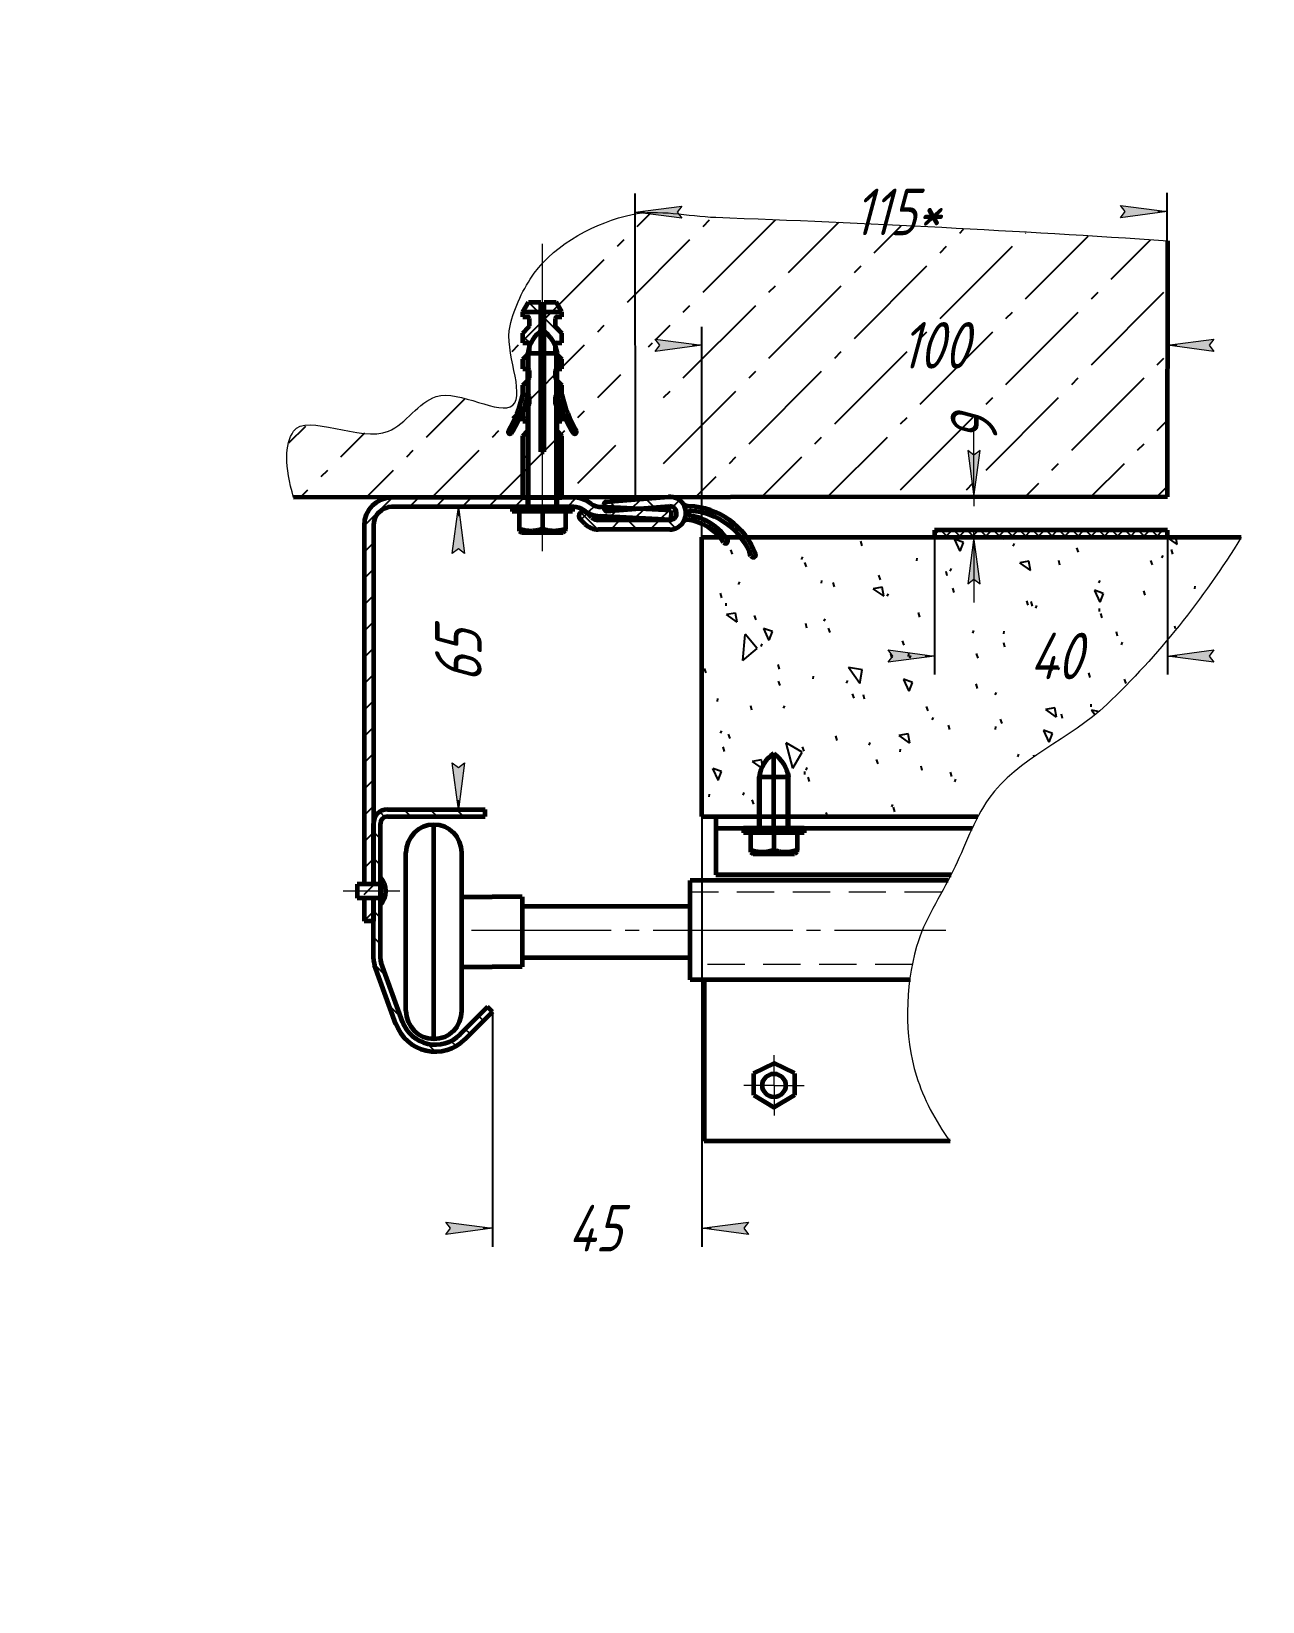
# Model space of a CAD drawing. Header units: millimetres. Extents: x 0 to 1680, y 0 to 594.
# Drawn here: x 0 to 132.2, y 171.9 to 340.6 of the extents above; entities that cross this region are included whole.
import ezdxf

# ---------------------------------------------------------------- set-up
doc = ezdxf.new("R2010")
doc.units = ezdxf.units.MM
for name, pattern in [('K5LT_AXLED', [19.5, 15, -1.5, 1.5, -1.5]), ('K5LT_BASIC', [0]), ('K5LT_DASHED', [6, 4, -2]), ('K5LT_THIN', [0]), ('K5LT_THIN_INCLUDED_TO_HATCHING', [0])]:
    doc.linetypes.add(name, pattern=pattern)
doc.layers.add('Системный слой', color=7, linetype='Continuous')
doc.styles.add('KDIMTEXTSTYLE', font='GOST_AU.SHX', dxfattribs={"width": 0.96, "oblique": 15, "height": 5})
doc.dimstyles.new('KDIMSTYLE (0.50)', dxfattribs={"dimtxt": 5, "dimasz": 1, "dimexe": 2, "dimexo": 0, "dimgap": 1, "dimtad": 1, "dimlfac": 2, "dimtxsty": 'KDIMTEXTSTYLE', "dimsah": 1, "dimcen": 0, "dimdle": 1, "dimadec": 0, "dimazin": 0, "dimtfac": 0.667, "dimtmove": 0, "dimatfit": 3, "dimfxl": 1, "dimtvp": 1, "dimtolj": 1, "dimtzin": 0, "dimarcsym": 0})
pattern_1 = [(45, (0, 0), (-2.12132, 2.12132), []), (135, (0, 0), (-2.12132, -2.12132), [])]

# ---------------------------------------------------------------- blocks, each defined once
blk = doc.blocks.new('U829')
at = {"layer": 'Системный слой', "color": 5, "linetype": 'K5LT_BASIC', "lineweight": 60, "true_color": 0x0000ff}
for p, q in [((122.01, 287), (97.01, 287)), ((97.01, 287), (97.01, 286.25)), ((122.01, 286.25), (122.01, 287)), ((97.01, 286.25), (122.01, 286.25))]:
    blk.add_line(p, q, dxfattribs=at)
blk = doc.blocks.new('U831')
at = {"layer": 'Системный слой', "color": 30, "linetype": 'K5LT_AXLED', "lineweight": 18, "true_color": 0xff8000}
for q in [(79.76, 230.62), (76.51, 227.37), (83.01, 227.37), (79.76, 224.12)]:
    blk.add_line((79.76, 227.37), q, dxfattribs=at)
blk = doc.blocks.new('KDIMARROW_01')
at = {"layer": 'Системный слой'}
blk.add_hatch(color=0, dxfattribs=at).paths.add_polyline_path([(0, 0), (-5, 0.66), (-4.5, 0), (-5, -0.66)])
at = {"layer": 'Системный слой', "color": 0, "linetype": 'K5LT_THIN', "lineweight": 18}
for p, q in [((-4.5, 0), (-5, 0.66)), ((-5, 0.66), (0, 0)), ((0, 0), (-5, -0.66)), ((-5, -0.66), (-4.5, 0)), ((0, 0), (-1, 0))]:
    blk.add_line(p, q, dxfattribs=at)
blk = doc.blocks.new('KDIMARROW_02')
at = {"layer": 'Системный слой'}
blk.add_hatch(color=0, dxfattribs=at).paths.add_polyline_path([(4.5, 0), (5, 0.66), (0, 0), (5, -0.66)])
at = {"layer": 'Системный слой', "color": 0, "linetype": 'K5LT_THIN', "lineweight": 18}
for p, q in [((0, 0), (-1, 0)), ((5, 0.66), (0, 0)), ((0, 0), (5, -0.66)), ((0, 0), (7, 0)), ((4.5, 0), (5, 0.66)), ((5, -0.66), (4.5, 0))]:
    blk.add_line(p, q, dxfattribs=at)
blk = doc.blocks.new('U842')
at = {"layer": 'Системный слой', "color": 5, "linetype": 'K5LT_BASIC', "lineweight": 60, "true_color": 0x0000ff}
for p, q in [((61.72, 290.04), (68.42, 290.57)), ((60.17, 288.36), (59.66, 288.88)), ((61.5, 289.77), (61.53, 289.27)), ((61.8, 289.04), (68.5, 289.57)), ((59.47, 287.65), (58.95, 288.17)), ((68.55, 288.07), (60.88, 288.07)), ((68.55, 287.07), (60.88, 287.07))]:
    blk.add_line(p, q, dxfattribs=at)
for centre, radius, start, end in [((68.55, 288.82), 1.75, 270, 94.5123), ((59.3, 288.52), 0.5, 45.1852, 225.1852), ((61.74, 289.79), 0.25, 94.4926, 184.4926), ((61.78, 289.29), 0.25, 184.4926, 274.4926), ((68.55, 288.82), 0.75, 270, 94.5123), ((70.67, 290.58), 1, 219.7919, 267.6738), ((70.8, 288.82), 0.25, 86.0274, 260.2962), ((70.3, 281.59), 8, 20.6459, 87.6738), ((69.75, 282.66), 6, 33.3441, 80.2962), ((70.3, 281.59), 7.5, 20.6459, 86.0274), ((60.88, 289.07), 2, 225.1852, 270), ((60.88, 289.07), 1, 225.1852, 270), ((70.45, 287.61), 0.5, 81.9466, 147.4709), ((69.75, 282.66), 5.5, 33.3441, 81.9466), ((74.55, 285.82), 0.25, 213.3441, 33.3441), ((77.55, 284.32), 0.25, 200.6459, 20.6459)]:
    blk.add_arc(centre, radius, start, end, dxfattribs=at)
blk = doc.blocks.new('U843')
at = {"layer": 'Системный слой', "color": 5, "linetype": 'K5LT_BASIC', "lineweight": 60, "true_color": 0x0000ff}
for p, q in [((38.23, 257), (48.73, 257)), ((48.73, 256.25), (48.73, 257)), ((36.73, 248.98), (36.73, 255.5)), ((37.48, 240.97), (37.48, 255.5)), ((38.23, 256.25), (48.73, 256.25)), ((36.73, 240.97), (36.73, 247.48)), ((39.15, 233.96), (36.85, 240.28)), ((39.85, 234.21), (37.55, 240.54)), ((48.98, 235.79), (46.03, 232.84)), ((49.51, 235.26), (46.56, 232.31)), ((49.51, 235.26), (48.98, 235.79))]:
    blk.add_line(p, q, dxfattribs=at)
for centre, radius, start, end in [((38.23, 255.5), 1.5, 90, 180), ((38.23, 255.5), 0.75, 90, 180), ((38.73, 240.97), 2, 180, 199.9883), ((38.73, 240.97), 1.25, 180, 199.9883), ((43.38, 235.5), 4.5, 199.9883, 315), ((43.38, 235.5), 3.75, 199.9883, 315)]:
    blk.add_arc(centre, radius, start, end, dxfattribs=at)
blk = doc.blocks.new('U844')
at = {"layer": 'Системный слой', "color": 5, "linetype": 'K5LT_BASIC', "lineweight": 60, "true_color": 0x0000ff}
for p, q in [((37.48, 249.73), (37.48, 246.73)), ((34.98, 248.98), (34.98, 247.48)), ((37.38, 248.98), (34.98, 248.98)), ((37.38, 247.48), (34.98, 247.48))]:
    blk.add_line(p, q, dxfattribs=at)
at = {"layer": 'Системный слой', "color": 30, "linetype": 'K5LT_AXLED', "lineweight": 18, "true_color": 0xff8000}
blk.add_line((39.58, 248.23), (33.48, 248.23), dxfattribs=at)
at = {"layer": 'Системный слой', "color": 5, "linetype": 'K5LT_BASIC', "lineweight": 60, "true_color": 0x0000ff}
for centre, radius, start, end in [((35.9, 248.23), 2.17, 316.3972, 43.6028), ((37.38, 249.08), 0.1, 270, 0), ((37.38, 247.38), 0.1, 0, 90)]:
    blk.add_arc(centre, radius, start, end, dxfattribs=at)
blk = doc.blocks.new('U845')
at = {"layer": 'Системный слой', "color": 7, "linetype": 'K5LT_THIN', "lineweight": 18}
for p, q in [((78.41, 255), (78.41, 261.39)), ((78.41, 255), (78.41, 261.39)), ((78.41, 261.39), (78.41, 260.5)), ((81.06, 255), (81.06, 261.39)), ((81.06, 255), (81.06, 261.39)), ((81.06, 261.39), (81.06, 260.5))]:
    blk.add_line(p, q, dxfattribs=at)
at = {"layer": 'Системный слой', "color": 5, "linetype": 'K5LT_BASIC', "lineweight": 60, "true_color": 0x0000ff}
for p, q in [((79.73, 255), (79.73, 263)), ((78.16, 255), (78.16, 260.5)), ((78.16, 260.5), (81.31, 260.5)), ((81.31, 255), (81.31, 260.5)), ((76.48, 255), (76.48, 254.5)), ((82.98, 255), (76.48, 255)), ((82.98, 255), (82.98, 254.5)), ((82.98, 254.5), (76.48, 254.5)), ((77.23, 254.5), (77.23, 252.63)), ((79.73, 254.5), (79.73, 252.63)), ((82.23, 254.5), (82.23, 252.63)), ((77.23, 252.63), (77.23, 252.4)), ((77.23, 252.4), (77.51, 252.25)), ((77.51, 252.25), (81.96, 252.25)), ((82.23, 252.4), (81.96, 252.25)), ((82.23, 252.4), (82.23, 252.63))]:
    blk.add_line(p, q, dxfattribs=at)
for points in [[(79.73, 263), (78.85, 262.38), (78.33, 261.55), (78.16, 260.5)], [(79.73, 263), (80.61, 262.38), (81.14, 261.55), (81.31, 260.5)]]:
    blk.add_open_spline(points, degree=3, dxfattribs=at)
for points, knots in [([(79.73, 252.63), (79.69, 252.61), (79.56, 252.57), (79.36, 252.52), (79.13, 252.47), (78.91, 252.43), (78.7, 252.41), (78.49, 252.4), (78.28, 252.41), (78.03, 252.43), (77.76, 252.48), (77.49, 252.55), (77.32, 252.6), (77.23, 252.63)], [0, 0, 0, 0, 0.689736, 2.24922, 3.361884, 4.659091, 5.868388, 6.92782, 8.056313, 9.438689, 11.04297, 12.55346, 14, 14, 14, 14]), ([(82.23, 252.63), (82.14, 252.6), (81.95, 252.54), (81.65, 252.47), (81.36, 252.42), (81.1, 252.4), (80.88, 252.4), (80.68, 252.42), (80.49, 252.44), (80.3, 252.47), (80.05, 252.53), (79.86, 252.59), (79.73, 252.63)], [0, 0, 0, 0, 1.549818, 2.992222, 4.610295, 6.008391, 7.059696, 8.058214, 9.015785, 9.985197, 10.97829, 13, 13, 13, 13])]:
    blk.add_open_spline(points, degree=3, knots=knots, dxfattribs=at)

msp = doc.modelspace()

# ---------------------------------------------------------------- hatches: boundary and pattern name
at = {"layer": 'Системный слой'}
h = msp.add_hatch(dxfattribs=at)
h.set_pattern_fill('Бетон', angle=45, style=0, pattern_type=0)
h.set_pattern_definition([(45, (0, 0), (-7.07107, 7.07107), [11, -5]), (45, (9.192, 9.192), (-7.07107, 7.07107), [1, -15]), (45, (2.121, 9.192), (-7.07107, 7.07107), [11, -5]), (45, (11.314, 18.385), (-7.07107, 7.07107), [1, -15])])
h.paths.add_polyline_path([(122.05406, 318.07585), (86.57, 320.0667), (73.50636, 320.59802), (68.53854, 321.04791), (64.60628, 320.92055), (64.51077, 320.90091), (61.12401, 319.83691), (57.5577, 317.92108), (54.75229, 315.51019), (54.00636, 314.59279), (52.42078, 311.8557), (51.40393, 308.9437), (51.31524, 307.19772), (51.74932, 304.53593), (52.14538, 301.6036), (51.73254, 300.44843), (51.70195, 300.41996), (50.83366, 300.12681), (49.35456, 300.33992), (46.94174, 301.04171), (44.07002, 301.4644), (43.47603, 301.34621), (42.03991, 300.54077), (39.68328, 298.4588), (38.34366, 297.62766), (36.72828, 297.34098), (34.36989, 297.57946), (31.05704, 298.20337), (28.9149, 298.16176), (28.16518, 297.62766), (27.53642, 296.04367), (27.47338, 293.89395), (27.97605, 291.17852), (28.16518, 290.49621), (62.77931, 290.5227), (62.77931, 297.14621), (63.25305, 297.61996), (63.30431, 297.7437), (63.30431, 298.54621), (63.25305, 298.66996), (63.12931, 298.72121), (62.77931, 298.72121), (62.77931, 299.77121), (61.55541, 297.42174), (61.43266, 297.34025), (61.28825, 297.36942), (61.20676, 297.49217), (61.23028, 297.62766), (62.53964, 300.60487), (62.77931, 301.52121), (62.77931, 302.57121), (63.30431, 303.09621), (63.30431, 304.32121), (62.77931, 304.32121), (62.77931, 305.37121), (63.30431, 305.89621), (63.30431, 305.99621), (63.47931, 306.69171), (63.47931, 306.94621), (63.42805, 307.06996), (63.30431, 307.12121), (62.77931, 307.12121), (62.77931, 308.17121), (63.42805, 308.81996), (63.47931, 308.9437), (63.47931, 309.74621), (63.42805, 309.86996), (63.30431, 309.92121), (62.77931, 309.92121), (62.77931, 310.44621), (63.38553, 311.49621), (64.70128, 311.49621), (64.70128, 310.44621), (64.70128, 308.36543), (64.87931, 308.49621), (65.05734, 308.36543), (65.05734, 310.44621), (65.05734, 311.49621), (66.37309, 311.49621), (66.97931, 310.44621), (66.97931, 309.92121), (66.45431, 309.92121), (66.33057, 309.86996), (66.27931, 309.74621), (66.27931, 308.9437), (66.33057, 308.81996), (66.97931, 308.17121), (66.97931, 307.12121), (66.45431, 307.12121), (66.33057, 307.06996), (66.27931, 306.94621), (66.27931, 306.69171), (66.45431, 305.99621), (66.45431, 305.89621), (66.97931, 305.37121), (66.97931, 304.32121), (66.45431, 304.32121), (66.45431, 303.09621), (66.97931, 302.57121), (66.97931, 301.52121), (68.07302, 298.45821), (68.52834, 297.62766), (68.54955, 297.48187), (68.46145, 297.36377), (68.31566, 297.34256), (68.20321, 297.42174), (66.97931, 299.77121), (66.97931, 298.72121), (66.62931, 298.72121), (66.50557, 298.66996), (66.45431, 298.54621), (66.45431, 297.7437), (66.50557, 297.61996), (66.97931, 297.14621), (66.97931, 290.52591), (77.98966, 290.53433), (78.41638, 290.56801), (78.91859, 290.53504), (122.00636, 290.56801)])
h = msp.add_hatch(dxfattribs=at)
h.set_pattern_fill('Неметалл', angle=45, style=0, pattern_type=0)
h.set_pattern_definition(pattern_1)
h.paths.add_polyline_path([(53.47931, 309.74621), (53.47931, 308.9437), (53.42805, 308.81996), (52.77931, 308.17121), (52.77931, 307.12121), (53.30431, 307.12121), (53.42805, 307.06996), (53.47931, 306.94621), (53.47931, 306.69171), (54.38572, 308.09409), (54.70128, 308.36543), (54.70128, 310.44621), (52.77931, 310.44621), (52.77931, 309.92121), (53.30431, 309.92121), (53.42805, 309.86996)])
h.paths.add_polyline_path([(56.33057, 308.81996), (56.27931, 308.9437), (56.27931, 309.74621), (56.33057, 309.86996), (56.45431, 309.92121), (56.97931, 309.92121), (56.97931, 310.44621), (55.05734, 310.44621), (55.05734, 308.36543), (56.12532, 307.06352), (56.27931, 306.69171), (56.27931, 306.94621), (56.33057, 307.06996), (56.45431, 307.12121), (56.97931, 307.12121), (56.97931, 308.17121)])
h.paths.add_polyline_path([(55.05734, 310.44621), (56.97931, 310.44621), (56.37309, 311.49621), (55.05734, 311.49621)])
h.paths.add_polyline_path([(52.77931, 310.44621), (54.70128, 310.44621), (54.70128, 311.49621), (53.38553, 311.49621)])
h.paths.add_polyline_path([(58.52834, 297.62766), (57.21898, 300.60487), (56.97931, 301.52121), (56.45431, 301.52121), (57.49251, 298.62611), (58.20321, 297.42174), (58.32596, 297.34025), (58.47037, 297.36942), (58.55186, 297.49217)])
h.paths.add_polyline_path([(56.97931, 301.52121), (56.97931, 302.57121), (56.45431, 303.09621), (56.45431, 301.52121)])
h.paths.add_polyline_path([(56.97931, 304.32121), (56.97931, 305.37121), (56.45431, 305.89621), (56.45431, 304.32121)])
h.paths.add_polyline_path([(52.77931, 305.37121), (52.77931, 304.32121), (53.30431, 304.32121), (53.30431, 305.89621)])
h.paths.add_polyline_path([(52.77931, 302.57121), (52.77931, 301.52121), (52.89941, 301.52121), (53.30431, 301.52121), (53.30431, 303.09621)])
h.paths.add_polyline_path([(52.77931, 299.77121), (53.30431, 301.52121), (52.89941, 301.52121), (52.77931, 301.52121), (51.6856, 298.45821), (51.23028, 297.62766), (51.20907, 297.48187), (51.29717, 297.36377), (51.44297, 297.34256), (51.55541, 297.42174)])
h.paths.add_polyline_path([(53.30431, 298.54621), (53.30431, 300.29621), (52.77931, 299.77121), (52.77931, 298.72121), (53.12931, 298.72121), (53.25305, 298.66996)])
h.paths.add_polyline_path([(56.45431, 300.29621), (56.45431, 298.54621), (56.50557, 298.66996), (56.62931, 298.72121), (56.97931, 298.72121), (56.97931, 299.77121)])
h.paths.add_polyline_path([(56.45431, 297.7437), (56.45431, 290.49621), (56.97931, 290.49621), (56.97931, 297.14621), (56.50557, 297.61996)])
h.paths.add_polyline_path([(52.77931, 297.14621), (52.77931, 290.49621), (53.30431, 290.49621), (53.30431, 297.7437), (53.25305, 297.61996)])
h = msp.add_hatch(dxfattribs=at)
h.set_pattern_fill('Металл', angle=45, style=0, pattern_type=0)
h.set_pattern_definition([(45, (0, 0), (-1.414214, 1.414214), [])])
h.paths.add_polyline_path([(35.72603, 258.98133), (35.72603, 244.99621), (36.72603, 244.99621), (36.72603, 250.96647), (36.72603, 258.98133)])
h.paths.add_polyline_path([(35.72603, 287.49621), (35.72603, 258.98133), (36.72603, 258.98133), (36.72603, 265.49619), (36.72603, 287.49621), (37.11603, 288.68276), (38.13393, 289.40656), (38.72603, 289.49621), (51.62931, 289.49621), (53.30431, 289.49621), (53.30431, 290.49621), (38.72603, 290.49621), (37.24101, 290.10288), (36.14539, 289.02602), (35.72648, 287.54801)])
h.paths.add_polyline_path([(56.45431, 289.49621), (58.12931, 289.49621), (58.20994, 289.49621), (59.31934, 289.16031), (59.55972, 289.00006), (61.01351, 288.50359), (61.19499, 288.49635), (68.66341, 288.10495), (68.71575, 289.10358), (65.02303, 289.29711), (61.80329, 289.04301), (61.62132, 289.10217), (61.53448, 289.27266), (61.51812, 289.48079), (61.22382, 289.49621), (60.11442, 289.83211), (59.87404, 289.99236), (58.42025, 290.48883), (58.20994, 290.49621), (56.45431, 290.49621)])
h = msp.add_hatch(dxfattribs=at)
h.set_pattern_fill('Неметалл', angle=45, style=0, pattern_type=0)
h.set_pattern_definition(pattern_1)
edge = h.paths.add_edge_path()
edge.add_line((68.55406, 288.07343), (60.8787, 288.07343))
edge.add_line((60.8787, 288.07343), (60.17388, 288.36404))
edge.add_line((60.17388, 288.36404), (59.65647, 288.87813))
edge.add_line((59.65647, 288.87813), (59.30244, 289.02343))
edge.add_line((59.30244, 289.02343), (58.94936, 288.87584))
edge.add_line((58.94936, 288.87584), (58.80406, 288.52182))
edge.add_line((58.80406, 288.52182), (58.95165, 288.16874))
edge.add_line((58.95165, 288.16874), (59.46907, 287.65465))
edge.add_line((59.46907, 287.65465), (60.58567, 287.09502))
edge.add_line((60.58567, 287.09502), (60.8787, 287.07343))
edge.add_line((60.8787, 287.07343), (68.55406, 287.07343))
edge.add_line((68.55406, 287.07343), (69.65361, 287.462))
edge.add_line((69.65361, 287.462), (70.26487, 288.45516))
edge.add_line((70.26487, 288.45516), (70.11639, 289.61186))
edge.add_line((70.11639, 289.61186), (69.27411, 290.41843))
edge.add_line((69.27411, 290.41843), (69.06816, 290.49621))
edge.add_line((69.06816, 290.49621), (67.50664, 290.49621))
edge.add_line((67.50664, 290.49621), (61.72487, 290.03994))
edge.add_line((61.72496, 290.03994), (61.55446, 289.9531))
edge.add_line((61.55446, 289.9531), (61.49531, 289.77113))
edge.add_line((61.49531, 289.77113), (61.51812, 289.48079))
edge.add_line((61.51812, 289.48079), (65.02303, 289.29711))
edge.add_line((65.02303, 289.29711), (68.49505, 289.57111))
edge.add_line((68.49505, 289.57111), (69.04102, 289.39384))
edge.add_line((69.04102, 289.39384), (69.30173, 288.88244))
edge.add_line((69.30173, 288.88244), (69.12447, 288.33647))
edge.add_line((69.12447, 288.33647), (68.61306, 288.07576))
edge.add_line((68.61306, 288.07576), (68.55406, 288.07343))
h.paths.add_polyline_path([(61.80329, 289.04301), (65.02303, 289.29711), (61.51812, 289.48079), (61.53448, 289.27266), (61.62132, 289.10217)])
h.paths.add_polyline_path([(77.788, 284.41158), (76.53795, 286.60187), (74.66817, 288.29418), (72.36448, 289.32036), (70.6265, 289.58426), (69.93186, 289.90561), (69.89871, 289.94343), (70.30386, 288.84988), (70.02952, 287.88241), (70.3431, 288.10175), (70.52112, 288.10861), (72.49547, 287.42895), (74.0742, 286.06234), (74.34521, 285.68602), (74.50355, 285.57859), (74.69148, 285.61459), (74.7989, 285.77292), (74.7629, 285.96085), (73.25229, 287.53503), (71.27868, 288.46501), (70.76192, 288.57701), (70.60001, 288.67898), (70.55764, 288.86557), (70.65961, 289.02748), (70.82138, 289.07283), (73.19682, 288.50957), (75.26552, 287.21324), (76.80829, 285.32118), (77.32011, 284.23528), (77.45096, 284.09568), (77.64221, 284.08949), (77.78181, 284.22034)])
h = msp.add_hatch(dxfattribs=at)
h.set_pattern_fill('Камень искусственный', angle=45, style=0, pattern_type=0)
h.set_pattern_definition([(45, (0, 0), (-0.7071068, 0.7071068), []), (135, (0, 0), (-0.7071068, -0.7071068), [])])
h.paths.add_polyline_path([(122.00636, 286.99619), (97.00636, 286.99619), (97.00636, 286.24619), (122.00636, 286.24619)])
h = msp.add_hatch(dxfattribs=at)
h.set_pattern_fill('Песок', angle=40, style=0, pattern_type=0)
h.set_pattern_definition([(40, (7.66, 6.428), (-20.5692, 24.5134), [2, -30]), (130, (9.193, 7.713), (-24.5134, -20.5692), [2, -30]), (85, (7.66, 6.428), (-20.5688, 24.513), [2.828, -42.426]), (60, (9.193, 7.713), (-27.7128, 16), [2, -30]), (150, (10.192, 9.445), (-16, -27.7128), [2, -30]), (105, (9.193, 7.713), (-27.7123, 15.9997), [2.828, -42.426]), (80, (16.853, 14.141), (-26.0974, 4.6017), [1.5, -25]), (170, (17.114, 15.618), (-4.6017, -26.0974), [1.5, -25]), (125, (16.853, 14.141), (-26.097, 4.6016), [2.121, -35.355]), (100, (-18.796, -15.771), (-15.7569, -2.7784), [1, -15]), (190, (-18.97, -14.787), (2.7784, -15.7569), [1, -15]), (145, (-18.796, -15.771), (-15.75733, -2.77844), [1.414, -21.213]), (70, (1.233, 14.088), (-15.0351, 5.4723), [1, -15]), (160, (1.575, 15.028), (-5.4723, -15.0351), [1, -15]), (115, (1.233, 14.088), (-15.03547, 5.47246), [1.414, -21.213]), (85, (0, 0), (-9.35186, 7.84492), [0.3, -10]), (65, (0, 0), (-2.41845, 6.64463), [0.3, -10]), (105, (0, 0), (-6.193075, 7.658056), [0.5, -12]), (110, (0, 0), (-7.94593, 1.36463), [0.5, -7])])
edge = h.paths.add_edge_path()
edge.add_line((81.30687, 256.24619), (101.66216, 256.24619))
edge.add_line((101.66216, 256.24619), (102.81964, 258.16895))
edge.add_line((102.81964, 258.16895), (104.85598, 260.45664))
edge.add_line((104.85598, 260.45664), (107.88646, 262.80802))
edge.add_line((107.88646, 262.80802), (112.27512, 265.70847))
edge.add_line((112.27512, 265.70847), (115.50464, 268.27174))
edge.add_line((115.50464, 268.27174), (121.28346, 274.362))
edge.add_line((121.28346, 274.362), (126.48613, 281.0079))
edge.add_line((126.48613, 281.0079), (129.9397, 286.24619))
edge.add_line((129.9397, 286.24619), (86.80777, 286.24619))
edge.add_line((86.80777, 286.24619), (87.788, 284.41158))
edge.add_line((87.788, 284.41158), (87.78181, 284.22034))
edge.add_line((87.78181, 284.22034), (87.64221, 284.08949))
edge.add_line((87.64221, 284.08949), (87.45096, 284.09568))
edge.add_line((87.45096, 284.09568), (87.32011, 284.23528))
edge.add_line((87.32011, 284.23528), (86.18207, 286.24619))
edge.add_line((86.18207, 286.24619), (84.56305, 286.24619))
edge.add_line((84.56305, 286.24619), (84.7629, 285.96085))
edge.add_line((84.7629, 285.96085), (84.7989, 285.77292))
edge.add_line((84.7989, 285.77292), (84.69148, 285.61459))
edge.add_line((84.69148, 285.61459), (84.50355, 285.57859))
edge.add_line((84.50355, 285.57859), (84.34521, 285.68602))
edge.add_line((84.34521, 285.68602), (83.92309, 286.24619))
edge.add_line((83.92309, 286.24619), (72.00636, 286.24619))
edge.add_line((72.00636, 286.24619), (72.00636, 256.24619))
edge.add_line((72.00636, 256.24619), (78.15687, 256.24619))
edge.add_line((78.15687, 256.24619), (78.15687, 260.49619))
edge.add_line((78.15687, 260.49619), (78.78535, 262.0714))
edge.add_line((78.78535, 262.0714), (79.73187, 262.99619))
edge.add_line((79.73187, 262.99619), (80.8833, 261.74617))
edge.add_line((80.8833, 261.74617), (81.30687, 260.49619))
edge.add_line((81.30687, 260.49619), (81.30687, 256.24619))
h = msp.add_hatch(dxfattribs=at)
h.set_pattern_fill('Металл', angle=-45, style=0, pattern_type=0)
h.set_pattern_definition([(-45, (0, 0), (1.414214, 1.414214), [])])
h.paths.add_polyline_path([(39.1471, 233.95796), (40.14945, 232.35944), (41.71905, 231.31236), (43.57995, 231.00081), (45.40499, 231.47956), (46.55801, 232.31421), (49.50636, 235.26256), (48.97603, 235.79289), (46.02768, 232.84454), (44.5645, 231.9395), (42.85115, 231.7831), (41.24829, 232.40827), (40.0933, 233.68341), (39.85192, 234.21433), (37.55133, 240.53918), (37.47603, 240.96647), (37.47603, 246.73133), (37.47603, 247.38133), (37.44674, 247.45204), (37.37603, 247.48133), (36.72603, 247.48133), (36.72603, 240.96647), (36.8465, 240.28281)])
h.paths.add_polyline_path([(36.72603, 255.49619), (36.72603, 248.98133), (37.37603, 248.98133), (37.44674, 249.01062), (37.47603, 249.08133), (37.47603, 255.49619), (37.6957, 256.02652), (38.22603, 256.24619), (48.72603, 256.24619), (48.72603, 256.99619), (38.22603, 256.99619), (37.2208, 256.60952), (36.73382, 255.64887)])

# ---------------------------------------------------------------- linework, layer by layer
at = {"layer": 'Системный слой', "color": 30, "linetype": 'K5LT_AXLED', "lineweight": 18, "true_color": 0xff8000}
for p, q in [((54.87931, 284.74621), (54.87931, 317.74621)), ((47.26317, 244.03528), (98.22094, 244.03528))]:
    msp.add_line(p, q, dxfattribs=at)
at = {"layer": 'Системный слой', "color": 5, "linetype": 'K5LT_BASIC', "lineweight": 60, "true_color": 0x0000ff}
for p, q in [((122.00636, 290.56801), (122.05406, 318.07585)), ((52.77931, 310.44621), (53.38553, 311.49621)), ((52.77931, 310.44621), (54.70128, 310.44621)), ((52.77931, 309.92121), (52.77931, 310.44621)), ((53.38553, 311.49621), (54.70128, 311.49621)), ((54.70128, 310.44621), (54.70128, 311.49621)), ((54.70128, 295.39621), (54.70128, 310.44621)), ((55.05734, 311.49621), (56.37309, 311.49621)), ((55.05734, 310.44621), (55.05734, 311.49621)), ((55.05734, 295.39621), (55.05734, 310.44621)), ((55.05734, 310.44621), (56.97931, 310.44621)), ((56.97931, 310.44621), (56.37309, 311.49621)), ((56.97931, 309.92121), (56.97931, 310.44621)), ((52.77931, 309.92121), (53.30431, 309.92121)), ((52.77931, 308.17121), (53.42805, 308.81996)), ((53.47931, 308.9437), (53.47931, 309.74621)), ((56.27931, 308.9437), (56.27931, 309.74621)), ((56.33057, 308.81996), (56.97931, 308.17121)), ((56.45431, 309.92121), (56.97931, 309.92121)), ((52.77931, 307.12121), (52.77931, 308.17121)), ((52.77931, 307.12121), (53.30431, 307.12121)), ((53.47931, 306.1437), (53.47931, 306.94621)), ((56.27931, 306.1437), (56.27931, 306.94621)), ((56.45431, 307.12121), (56.97931, 307.12121)), ((56.97931, 307.12121), (56.97931, 308.17121)), ((52.77931, 305.37121), (53.42805, 306.01996)), ((52.77931, 304.32121), (52.77931, 305.37121)), ((53.30431, 289.49621), (53.30431, 305.99621)), ((53.30431, 305.99621), (56.45431, 305.99621)), ((56.33057, 306.01996), (56.97931, 305.37121)), ((56.45431, 289.49621), (56.45431, 305.99621)), ((56.97931, 304.32121), (56.97931, 305.37121)), ((52.77931, 304.32121), (53.30431, 304.32121)), ((53.47931, 303.3437), (53.47931, 304.14621)), ((56.27931, 303.3437), (56.27931, 304.14621)), ((56.45431, 304.32121), (56.97931, 304.32121)), ((52.77931, 302.57121), (53.42805, 303.21996)), ((52.77931, 301.52121), (52.77931, 302.57121)), ((56.33057, 303.21996), (56.97931, 302.57121)), ((56.97931, 301.52121), (56.97931, 302.57121)), ((52.89941, 301.52121), (52.77931, 301.52121)), ((53.30431, 300.29621), (52.77931, 299.77121)), ((52.89941, 301.52121), (53.30431, 301.52121)), ((53.30431, 300.29621), (53.42805, 300.41996)), ((53.30431, 297.7437), (53.30431, 300.29621)), ((53.47931, 300.5437), (53.47931, 301.34621)), ((56.27931, 300.5437), (56.27931, 301.34621)), ((56.33057, 300.41996), (56.97931, 299.77121)), ((56.45431, 301.52121), (56.97931, 301.52121)), ((52.77931, 298.72121), (52.77931, 299.77121)), ((52.77931, 298.72121), (53.12931, 298.72121)), ((56.45431, 297.7437), (56.45431, 298.54621)), ((56.62931, 298.72121), (56.97931, 298.72121)), ((56.97931, 298.72121), (56.97931, 299.77121)), ((52.77931, 297.14621), (53.25305, 297.61996)), ((52.77931, 290.49621), (52.77931, 297.14621)), ((56.50557, 297.61996), (56.97931, 297.14621)), ((56.97931, 290.49621), (56.97931, 297.14621)), ((54.70128, 295.39621), (55.05734, 295.39621)), ((122.00636, 290.56801), (28.16518, 290.49621)), ((58.20994, 290.49621), (38.72603, 290.49621)), ((52.77931, 290.49621), (56.97931, 290.49621)), ((58.20994, 289.49621), (38.72603, 289.49621)), ((51.62931, 289.49621), (51.62931, 288.99621)), ((58.12931, 289.49621), (51.62931, 289.49621)), ((58.12931, 288.99621), (51.62931, 288.99621)), ((52.37931, 288.99621), (52.37931, 287.12828)), ((54.87931, 288.99621), (54.87931, 287.12828)), ((57.37931, 288.99621), (57.37931, 287.12828)), ((58.12931, 289.49621), (58.12931, 288.99621)), ((59.55972, 289.00006), (59.31934, 289.16031)), ((60.11442, 289.83211), (59.87404, 289.99236)), ((68.66341, 288.10495), (61.17148, 288.49758)), ((68.71575, 289.10358), (61.22382, 289.49621)), ((68.71575, 289.10358), (68.66341, 288.10495)), ((35.72603, 287.49621), (35.72603, 257.48133)), ((36.72603, 287.49621), (36.72603, 257.48133)), ((52.37931, 287.12828), (52.37931, 286.90499)), ((52.37931, 286.90499), (52.65431, 286.74621)), ((52.65431, 286.74621), (57.10431, 286.74621)), ((57.37931, 286.90499), (57.10431, 286.74621)), ((57.37931, 286.90499), (57.37931, 287.12828)), ((72.00636, 256.24619), (72.00636, 286.24619)), ((72.00636, 286.24619), (129.9397, 286.24619)), ((35.72603, 257.48133), (35.72603, 248.98133)), ((36.72603, 257.48133), (36.72603, 248.98133)), ((43.22603, 232.36253), (43.22603, 255.36253)), ((72.00636, 256.24619), (101.66216, 256.24619)), ((73.50636, 256.24619), (73.50636, 254.99619)), ((73.50636, 254.99619), (101.04498, 254.99619)), ((73.50636, 254.99619), (73.50636, 249.99619)), ((40.22603, 235.36253), (40.22603, 252.36253)), ((46.22603, 235.36253), (46.22603, 252.36253)), ((73.50636, 249.99619), (98.78237, 249.99619)), ((98.78237, 249.99619), (73.50636, 249.99619)), ((98.77952, 249.99056), (73.50636, 249.99056)), ((98.45607, 249.36593), (70.75636, 249.36593)), ((70.75636, 238.70464), (70.75636, 249.36593)), ((35.72603, 247.48133), (35.72603, 244.99621)), ((36.72603, 247.48133), (36.72603, 244.99621)), ((46.22603, 247.61253), (49.47603, 247.61253)), ((52.72603, 247.61253), (49.47603, 247.61253)), ((52.72603, 247.61253), (52.72603, 240.11253)), ((52.72603, 246.61253), (70.75636, 246.61253)), ((36.72603, 244.99621), (35.72603, 244.99621)), ((46.22603, 240.11253), (49.47603, 240.11253)), ((52.72603, 240.11253), (49.47603, 240.11253)), ((52.72603, 241.11253), (70.75636, 241.11253)), ((94.40255, 238.70464), (70.75636, 238.70464)), ((72.25636, 238.70464), (72.25636, 221.36593)), ((77.55146, 228.67164), (79.78084, 229.74652)), ((81.96125, 228.67164), (79.73187, 229.74652)), ((77.55146, 228.63183), (77.55146, 226.30292)), ((81.96125, 228.63183), (81.96125, 226.30292)), ((77.57137, 226.32283), (79.76094, 224.98918)), ((81.94135, 226.32283), (79.75178, 224.98918)), ((98.67227, 221.36593), (72.25636, 221.36593))]:
    msp.add_line(p, q, dxfattribs=at)
at = {"layer": 'Системный слой', "color": 7, "linetype": 'K5LT_THIN', "lineweight": 18}
for p, q in [((53.55431, 306.88736), (53.55431, 305.99621)), ((53.55431, 289.49621), (53.55431, 305.99621)), ((53.55431, 289.49621), (53.55431, 305.99621)), ((56.20431, 306.88736), (56.20431, 305.99621)), ((56.20431, 289.49621), (56.20431, 305.99621)), ((56.20431, 289.49621), (56.20431, 305.99621))]:
    msp.add_line(p, q, dxfattribs=at)
at = {"layer": 'Системный слой', "color": 7, "linetype": 'K5LT_DASHED', "lineweight": 18}
for p, q in [((97.77695, 248.11593), (70.75636, 248.11593)), ((94.60596, 240.36593), (70.75636, 240.36593))]:
    msp.add_line(p, q, dxfattribs=at)
at = {"layer": 'Системный слой', "color": 5, "linetype": 'K5LT_BASIC', "lineweight": 60, "true_color": 0x0000ff}
msp.add_circle((79.75636, 227.36593), 1.25, dxfattribs=at)
for centre, radius, start, end in [((53.30431, 309.74621), 0.175, 0, 90), ((53.30431, 308.9437), 0.175, 315, 0), ((56.45431, 309.74621), 0.175, 90, 180), ((56.45431, 308.9437), 0.175, 180, 225), ((53.30431, 306.94621), 0.175, 0, 90), ((56.45431, 306.94621), 0.175, 90, 180), ((53.30431, 306.1437), 0.175, 315, 0), ((56.45431, 306.1437), 0.175, 180, 225), ((53.30431, 304.14621), 0.175, 0, 90), ((56.45431, 304.14621), 0.175, 90, 180), ((53.30431, 303.3437), 0.175, 315, 0), ((56.45431, 303.3437), 0.175, 180, 225), ((39.82682, 304.41939), 13.27277, 329.2226444, 347.3875868), ((41.70195, 304.04817), 11.87436, 326.0792327, 347.713037), ((53.30431, 301.34621), 0.175, 0, 90), ((53.30431, 300.5437), 0.175, 315, 0), ((56.45431, 301.34621), 0.175, 90, 180), ((56.45431, 300.5437), 0.175, 180, 225), ((68.05667, 304.04817), 11.87436, 192.286963, 213.9207673), ((69.9318, 304.41939), 13.27277, 192.6124132, 210.7773556), ((53.12931, 298.54621), 0.175, 0, 90), ((56.62931, 298.54621), 0.175, 90, 180), ((51.39567, 297.52916), 0.1925, 149.2226444, 326.0792327), ((53.12931, 297.7437), 0.175, 315, 0), ((56.62931, 297.7437), 0.175, 180, 225), ((58.36295, 297.52916), 0.1925, 213.9207673, 30.7773556), ((38.72603, 287.49621), 3, 90, 180), ((58.20994, 287.49621), 3, 56.3099325, 90), ((38.72603, 287.49621), 2, 90, 180), ((58.20994, 287.49621), 2, 56.3099325, 90), ((61.22382, 291.49621), 3, 236.3099325, 270), ((61.22382, 291.49621), 2, 236.3099325, 270), ((43.22603, 252.36253), 3, 0, 180), ((43.22603, 252.36253), 3, 0, 180), ((43.22603, 235.36253), 3, 180, 0)]:
    msp.add_arc(centre, radius, start, end, dxfattribs=at)
at = {"layer": 'Системный слой', "color": 7, "linetype": 'K5LT_THIN_INCLUDED_TO_HATCHING', "lineweight": 18}
for points, knots in [([(28.16518, 290.49621), (27.18583, 293.85272), (27.18583, 296.22987), (28.16518, 297.62766), (29.56298, 299.62269), (35.34854, 296.4009), (38.34366, 297.62766), (40.20865, 298.39154), (41.59674, 300.7467), (43.47603, 301.34621), (45.93056, 302.12924), (50.35797, 299.21843), (51.70195, 300.41996), (53.08668, 301.65793), (50.75792, 306.25228), (51.40393, 308.9437), (51.87503, 310.90641), (52.83252, 312.98439), (54.00636, 314.59279), (56.31884, 317.76135), (60.67461, 320.08968), (64.51077, 320.90091), (67.3287, 321.49682), (70.50819, 320.70753), (73.50636, 320.59802), (89.6996, 320.00657), (105.88216, 319.16585), (122.05406, 318.07585)], [0, 0, 0, 0, 1, 1, 1, 2, 2, 2, 3, 3, 3, 4, 4, 4, 5, 5, 5, 6, 6, 6, 7, 7, 7, 8, 8, 8, 9, 9, 9, 9]), ([(129.9397, 286.24619), (125.85277, 279.56364), (121.02282, 273.5579), (115.50464, 268.27174), (111.62597, 264.55616), (105.85394, 262.4991), (102.81964, 258.16895), (101.19127, 255.84515), (100.2391, 252.97258), (98.96616, 250.36593), (97.65241, 247.6757), (95.85268, 245.09023), (95.06185, 242.2772), (93.83696, 237.92026), (93.70465, 232.67363), (95.06185, 228.36593), (95.83026, 225.92701), (97.03373, 223.59368), (98.67227, 221.36593)], [0, 0, 0, 0, 1, 1, 1, 2, 2, 2, 3, 3, 3, 4, 4, 4, 5, 5, 5, 6, 6, 6, 6])]:
    msp.add_open_spline(points, degree=3, knots=knots, dxfattribs=at)
at = {"layer": 'Системный слой', "color": 5, "linetype": 'K5LT_BASIC', "lineweight": 60, "true_color": 0x0000ff}
for points in [[(54.87931, 308.49621), (53.99967, 307.88341), (53.47467, 307.05007), (53.30431, 305.99621)], [(54.87931, 308.49621), (55.75895, 307.88341), (56.28395, 307.05007), (56.45431, 305.99621)]]:
    msp.add_open_spline(points, degree=3, dxfattribs=at)
for points, knots in [([(54.87931, 287.12828), (54.83928, 287.11493), (54.70829, 287.07284), (54.51077, 287.01768), (54.27507, 286.96573), (54.05839, 286.93057), (53.84346, 286.90988), (53.63816, 286.90297), (53.42245, 286.90892), (53.17463, 286.93296), (52.90562, 286.9801), (52.63579, 287.04709), (52.46313, 287.10033), (52.37931, 287.12828)], [0, 0, 0, 0, 0.689735519, 2.249219949, 3.3618836, 4.65909116, 5.868387784, 6.927819562, 8.056313438, 9.438688557, 11.042970053, 12.553459891, 14, 14, 14, 14]), ([(57.37931, 287.12828), (57.28258, 287.09603), (57.09417, 287.03864), (56.79986, 286.96875), (56.51218, 286.92313), (56.248, 286.9042), (56.02363, 286.90465), (55.82805, 286.91708), (55.63846, 286.93995), (55.45039, 286.97269), (55.19567, 287.02993), (55.00542, 287.08624), (54.87931, 287.12828)], [0, 0, 0, 0, 1.549818016, 2.992222291, 4.610295244, 6.008391322, 7.059696198, 8.058213685, 9.015784664, 9.985196521, 10.978290135, 13, 13, 13, 13])]:
    msp.add_open_spline(points, degree=3, knots=knots, dxfattribs=at)

# ---------------------------------------------------------------- block references
at = {"layer": 'Системный слой'}
for name in ['U842', 'U829', 'U845', 'U843', 'U844', 'U831']:
    msp.add_blockref(name, (0, 0), dxfattribs=at)

# ---------------------------------------------------------------- dimensions: what is measured, and where the dimension line sits
at = {"layer": 'Системный слой', "color": 7}
for base, p1, p2, angle, location, text, override in [((121.96785, 321.21308), (64.87931, 290.49621), (122.00636, 290.56801), 0.0720058, (92.96787, 321.17664), '\\H5.0;\\W0.965;\\Q15;\\H5.0;\\W0.965;\\Q15;\\Q15;115\\H5.0;\\W0.965;\\Q15;\\Q15;*', {"dimexo": 0, "dimblk1": 'KDIMARROW_01', "dimblk2": 'KDIMARROW_01', "dimse1": 0, "dimse2": 0, "dimclrt": 7, "dimtolj": 1}), ((101.23066, 290.56801), (84.79996, 286.24619), (84.50636, 290.56801), 90, (101.23066, 297.78051), '\\H5.0;\\W0.965;\\Q15;\\H5.0;\\W0.965;\\Q15;\\Q15;9', {"dimexo": 0, "dimblk1": 'KDIMARROW_02', "dimblk2": 'KDIMARROW_02', "dimse1": 0, "dimse2": 0, "dimclrt": 7, "dimtolj": 1})]:
    msp.add_linear_dim(base=base, p1=p1, p2=p2, angle=angle, location=location, text=text, dimstyle='KDIMSTYLE (0.50)', override=override, dxfattribs=at).render()
for base, p1, p2, location in [((72.00636, 306.84907), (122.00636, 290.56801), (72.00636, 286.24619), (97.00636, 306.84907)), ((49.50636, 212.02827), (72.00636, 256.24619), (49.50636, 235.26256), (60.50636, 212.02827))]:
    msp.add_linear_dim(base=base, p1=p1, p2=p2, location=location, dimstyle='KDIMSTYLE (0.50)', override={"dimexo": 0, "dimpost": '\\H5.0;\\W0.965;\\Q15;<>', "dimblk1": 'KDIMARROW_01', "dimblk2": 'KDIMARROW_01', "dimse1": 0, "dimse2": 0, "dimclrt": 7, "dimtolj": 1}, dxfattribs=at).render()
msp.add_linear_dim(base=(45.85411, 289.49621), p1=(43.47603, 256.99619), p2=(42.69562, 289.49621), angle=90, location=(45.85411, 273.49621), dimstyle='KDIMSTYLE (0.50)', override={"dimexo": 0, "dimpost": '\\H5.0;\\W0.965;\\Q15;<>', "dimblk1": 'KDIMARROW_01', "dimblk2": 'KDIMARROW_01', "dimse1": 0, "dimse2": 0, "dimclrt": 7, "dimtolj": 1}, dxfattribs=at).render()
msp.add_linear_dim(base=(97.00636, 273.48226), p1=(122.00636, 286.24619), p2=(97.00636, 286.24619), location=(110.00636, 273.48226), text='\\H5.0;\\W0.965;\\Q15;\\H5.0;\\W0.965;\\Q15;\\Q15;40', dimstyle='KDIMSTYLE (0.50)', override={"dimexo": 0, "dimblk1": 'KDIMARROW_01', "dimblk2": 'KDIMARROW_01', "dimse1": 0, "dimse2": 0, "dimclrt": 7, "dimtolj": 1}, dxfattribs=at).render()

doc.saveas('drawing.dxf')
